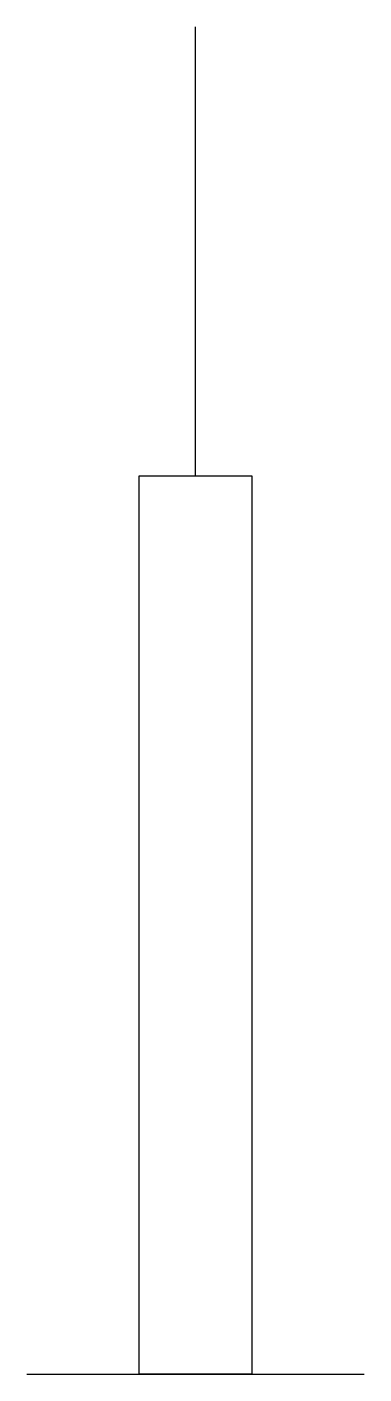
# Model space of a CAD drawing. Extents: x 2.8 to 10.7, y -2.8 to 29.
import ezdxf

# ---------------------------------------------------------------- set-up
doc = ezdxf.new("R2010")
doc.units = 0
doc.layers.add('DEFAULT_255_2_778', color=255, linetype='CONTINUOUS')

msp = doc.modelspace()

# ---------------------------------------------------------------- linework, layer by layer
at = {"layer": 'DEFAULT_255_2_778'}
for p, q in [((6.747, 18.389), (6.747, 28.972)), ((5.424, 18.389), (8.07, 18.389)), ((5.424, -2.778), (5.424, 18.389)), ((8.07, 18.389), (8.07, -2.778)), ((2.778, -2.778), (10.716, -2.778)), ((8.07, -2.778), (5.424, -2.778))]:
    msp.add_line(p, q, dxfattribs=at)

doc.saveas('drawing.dxf')
